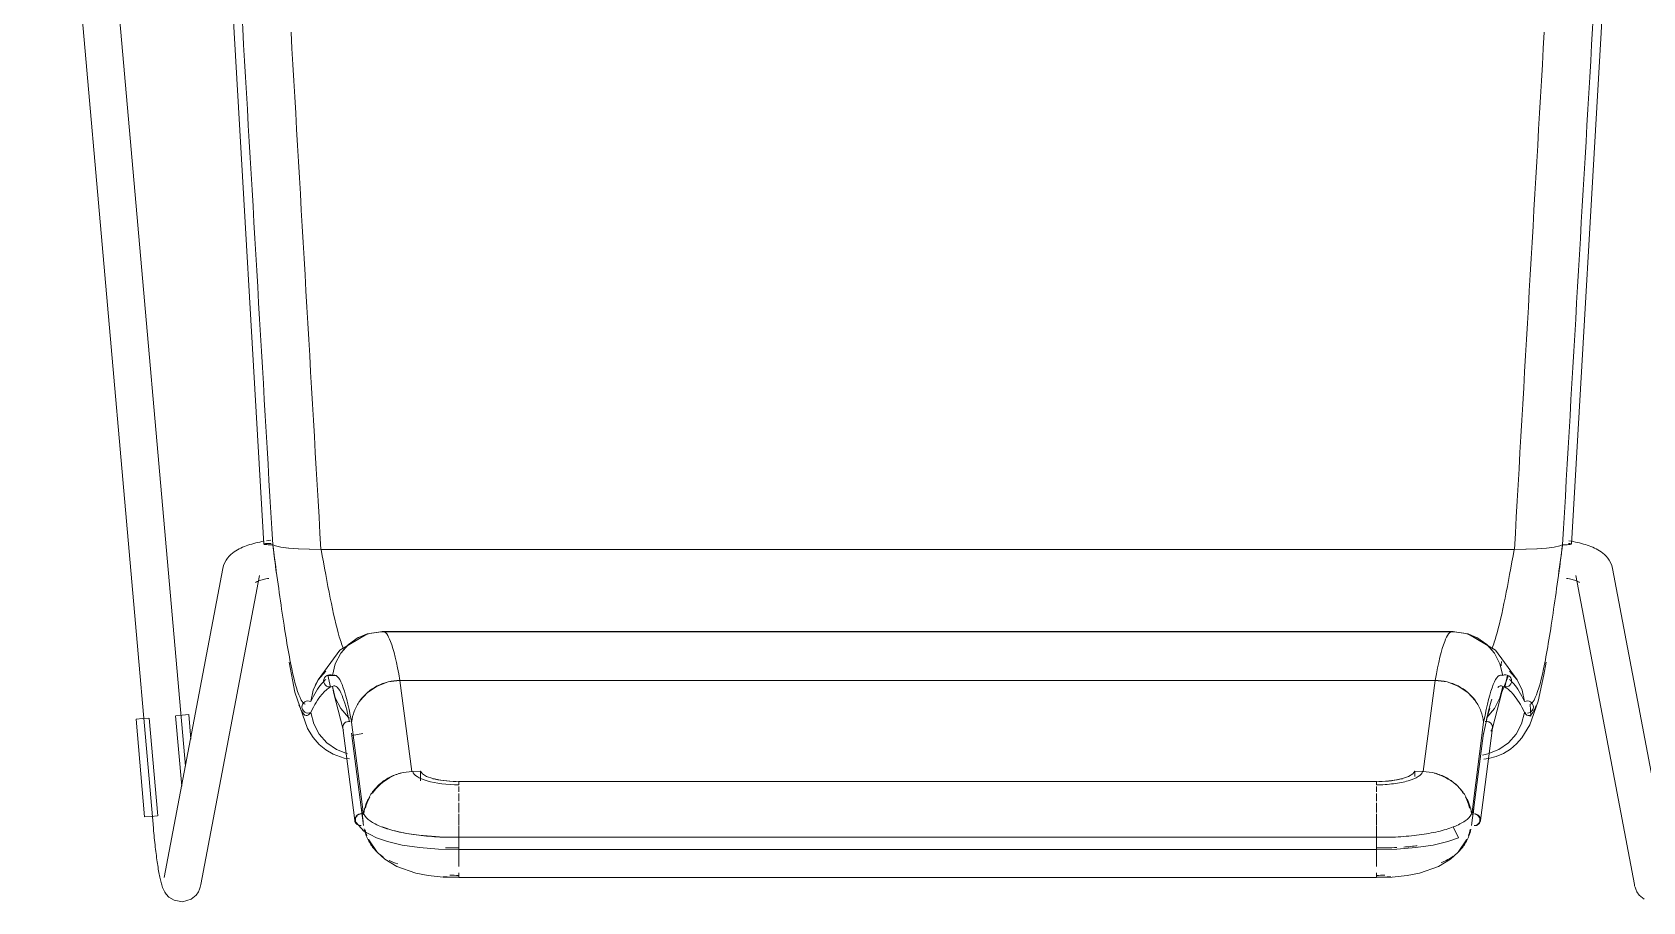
# Model space of a CAD drawing. Header units: millimetres. Extents: x 155927 to 326028, y -36033 to 97293.
# Drawn here: x 227362 to 227880, y 30517 to 30797 of the extents above; entities that cross this region are included whole.
import ezdxf

# ---------------------------------------------------------------- set-up
doc = ezdxf.new("R2010")
doc.units = ezdxf.units.MM
doc.header["$MEASUREMENT"] = 0
doc.layers.add('I-FURN', color=8, linetype='CONTINUOUS', lineweight=9)

msp = doc.modelspace()

# ---------------------------------------------------------------- linework, layer by layer
at = {"layer": 'I-FURN'}
for p, q in [((227362.44, 30984.2), (227401.39, 30540.88)), ((227411.69, 30560.75), (227374.39, 30985.25)), ((227417.58, 30964.08), (227436.87, 30632.17)), ((227876.39, 30964.08), (227857.11, 30632.17)), ((227429.48, 30630.89), (227430.04, 30631.15)), ((227430.04, 30631.15), (227430.61, 30631.38)), ((227430.61, 30631.38), (227431.19, 30631.6)), ((227431.19, 30631.6), (227431.78, 30631.81)), ((227431.78, 30631.81), (227432.39, 30632)), ((227432.39, 30632), (227433.01, 30632.18)), ((227433.01, 30632.18), (227433.64, 30632.36)), ((227433.64, 30632.36), (227434.28, 30632.52)), ((227434.28, 30632.52), (227434.93, 30632.67)), ((227434.93, 30632.67), (227435.6, 30632.81)), ((227435.6, 30632.81), (227436.28, 30632.95)), ((227436.28, 30632.95), (227436.98, 30633.07)), ((227436.94, 30632.22), (227436.87, 30632.17)), ((227436.87, 30632.17), (227436.93, 30632.22)), ((227436.87, 30632.17), (227436.95, 30632.11)), ((227436.94, 30632.11), (227436.87, 30632.17)), ((227436.93, 30632.22), (227437.12, 30632.27)), ((227437.12, 30632.27), (227436.94, 30632.22)), ((227437.14, 30632.06), (227436.94, 30632.11)), ((227436.95, 30632.11), (227437.14, 30632.06)), ((227437.41, 30632.31), (227437.12, 30632.27)), ((227437.12, 30632.27), (227437.41, 30632.31)), ((227437.14, 30632.06), (227437.44, 30632.02)), ((227437.43, 30632.02), (227437.14, 30632.06)), ((227437.79, 30632.35), (227437.41, 30632.31)), ((227437.41, 30632.31), (227437.79, 30632.35)), ((227437.82, 30631.99), (227437.43, 30632.02)), ((227437.44, 30632.02), (227437.82, 30631.99)), ((227437.68, 30633.19), (227438.4, 30633.3)), ((227438.24, 30632.37), (227437.79, 30632.35)), ((227437.79, 30632.35), (227438.24, 30632.37)), ((227437.82, 30631.99), (227438.28, 30631.96)), ((227438.27, 30631.96), (227437.82, 30631.99)), ((227438.73, 30632.38), (227438.24, 30632.37)), ((227438.24, 30632.37), (227438.73, 30632.38)), ((227438.77, 30631.96), (227438.27, 30631.96)), ((227438.28, 30631.96), (227438.77, 30631.96)), ((227438.4, 30633.3), (227439.12, 30633.4)), ((227439.23, 30632.38), (227438.73, 30632.38)), ((227438.73, 30632.38), (227439.23, 30632.38)), ((227438.77, 30631.96), (227439.27, 30631.96)), ((227439.27, 30631.96), (227438.77, 30631.96)), ((227439.27, 30631.96), (227439.74, 30631.98)), ((227439.74, 30631.98), (227439.27, 30631.96)), ((227440.64, 30631.58), (227439.74, 30631.98)), ((227439.74, 30631.98), (227440.64, 30631.58)), ((227442.38, 30631.21), (227440.64, 30631.58)), ((227440.64, 30631.58), (227442.39, 30631.21)), ((227444.85, 30630.9), (227442.39, 30631.21)), ((227442.39, 30631.21), (227444.88, 30630.9)), ((227849.09, 30630.9), (227851.59, 30631.21)), ((227851.59, 30631.21), (227849.13, 30630.9)), ((227851.59, 30631.21), (227853.34, 30631.58)), ((227853.34, 30631.58), (227851.6, 30631.21)), ((227854.24, 30631.98), (227853.34, 30631.58)), ((227853.34, 30631.58), (227854.24, 30631.98)), ((227854.24, 30631.98), (227854.71, 30631.96)), ((227854.71, 30631.96), (227854.24, 30631.98)), ((227854.71, 30631.96), (227855.21, 30631.96)), ((227855.21, 30631.96), (227854.71, 30631.96)), ((227855.21, 30631.96), (227855.7, 30631.96)), ((227855.7, 30631.96), (227855.21, 30631.96)), ((227855.7, 30631.96), (227856.15, 30631.99)), ((227856.16, 30631.99), (227855.7, 30631.96)), ((227856.15, 30631.99), (227856.54, 30632.02)), ((227856.54, 30632.02), (227856.16, 30631.99)), ((227856.57, 30632.31), (227856.19, 30632.35)), ((227856.19, 30632.35), (227856.57, 30632.31)), ((227857, 30633.07), (227856.3, 30633.19)), ((227856.54, 30632.02), (227856.84, 30632.06)), ((227856.84, 30632.06), (227856.54, 30632.02)), ((227856.86, 30632.27), (227856.57, 30632.31)), ((227856.57, 30632.31), (227856.86, 30632.27)), ((227857.69, 30632.95), (227857, 30633.07)), ((227857.1, 30632.17), (227857.04, 30632.22)), ((227857.04, 30632.22), (227857.11, 30632.17)), ((227858.37, 30632.81), (227857.69, 30632.95)), ((227859.04, 30632.67), (227858.37, 30632.81)), ((227859.7, 30632.52), (227859.04, 30632.67)), ((227860.34, 30632.36), (227859.7, 30632.52)), ((227860.97, 30632.18), (227860.34, 30632.36)), ((227861.59, 30632), (227860.97, 30632.18)), ((227862.19, 30631.81), (227861.59, 30632)), ((227862.79, 30631.6), (227862.19, 30631.81)), ((227863.37, 30631.38), (227862.79, 30631.6)), ((227863.94, 30631.15), (227863.37, 30631.38)), ((227864.5, 30630.89), (227863.94, 30631.15)), ((227423.94, 30625.31), (227424.3, 30626.2)), ((227424.3, 30626.2), (227424.74, 30626.99)), ((227424.74, 30626.99), (227425.22, 30627.68)), ((227425.22, 30627.68), (227425.73, 30628.28)), ((227425.73, 30628.28), (227426.25, 30628.8)), ((227426.25, 30628.8), (227426.78, 30629.25)), ((227426.78, 30629.25), (227427.32, 30629.65)), ((227427.32, 30629.65), (227427.85, 30630.01)), ((227427.85, 30630.01), (227428.39, 30630.33)), ((227428.39, 30630.33), (227428.93, 30630.62)), ((227428.93, 30630.62), (227429.48, 30630.89)), ((227447.94, 30630.66), (227444.88, 30630.9)), ((227444.88, 30630.9), (227447.99, 30630.66)), ((227451.46, 30630.51), (227447.98, 30630.66)), ((227447.99, 30630.66), (227451.52, 30630.51)), ((227455.21, 30630.45), (227451.52, 30630.51)), ((227451.52, 30630.51), (227455.29, 30630.45)), ((227838.69, 30630.45), (227455.21, 30630.45)), ((227455.29, 30630.45), (227838.69, 30630.45)), ((227838.69, 30630.45), (227842.46, 30630.51)), ((227842.46, 30630.51), (227838.77, 30630.45)), ((227842.46, 30630.51), (227845.99, 30630.66)), ((227845.99, 30630.66), (227842.52, 30630.51)), ((227845.99, 30630.66), (227849.09, 30630.9)), ((227849.1, 30630.9), (227846.04, 30630.66)), ((227865.05, 30630.62), (227864.5, 30630.89)), ((227865.58, 30630.33), (227865.05, 30630.62)), ((227866.12, 30630.01), (227865.58, 30630.33)), ((227866.66, 30629.65), (227866.12, 30630.01)), ((227867.19, 30629.25), (227866.66, 30629.65)), ((227867.72, 30628.8), (227867.19, 30629.25)), ((227868.24, 30628.28), (227867.72, 30628.8)), ((227868.75, 30627.68), (227868.24, 30628.28)), ((227869.24, 30626.99), (227868.75, 30627.68)), ((227869.67, 30626.2), (227869.24, 30626.99)), ((227870.04, 30625.31), (227869.67, 30626.2)), ((227423.68, 30624.32), (227404.87, 30525.03)), ((227416.66, 30522.79), (227435.47, 30622.09)), ((227423.68, 30624.32), (227423.94, 30625.31)), ((227435.92, 30620.53), (227436.29, 30620.64)), ((227436.29, 30620.64), (227436.68, 30620.75)), ((227436.68, 30620.75), (227437.1, 30620.86)), ((227437.1, 30620.86), (227437.55, 30620.96)), ((227437.55, 30620.96), (227438.02, 30621.06)), ((227438.02, 30621.06), (227438.51, 30621.16)), ((227855.96, 30621.06), (227855.47, 30621.16)), ((227856.43, 30620.96), (227855.96, 30621.06)), ((227856.87, 30620.86), (227856.43, 30620.96)), ((227857.29, 30620.75), (227856.87, 30620.86)), ((227857.69, 30620.64), (227857.29, 30620.75)), ((227858.05, 30620.53), (227857.69, 30620.64)), ((227858.51, 30622.09), (227877.32, 30522.79)), ((227870.3, 30624.32), (227870.04, 30625.31)), ((227889.11, 30525.03), (227870.3, 30624.32)), ((227434.25, 30619.86), (227434.27, 30619.87)), ((227434.27, 30619.87), (227434.35, 30619.91)), ((227434.35, 30619.91), (227434.44, 30619.96)), ((227434.44, 30619.96), (227434.59, 30620.04)), ((227434.59, 30620.04), (227434.78, 30620.12)), ((227434.78, 30620.12), (227435.01, 30620.22)), ((227435.01, 30620.22), (227435.28, 30620.32)), ((227435.28, 30620.32), (227435.59, 30620.43)), ((227435.59, 30620.43), (227435.92, 30620.53)), ((227858.39, 30620.43), (227858.05, 30620.53)), ((227858.69, 30620.32), (227858.39, 30620.43)), ((227858.96, 30620.22), (227858.69, 30620.32)), ((227859.2, 30620.12), (227858.96, 30620.22)), ((227859.39, 30620.04), (227859.2, 30620.12)), ((227859.54, 30619.96), (227859.39, 30620.04)), ((227859.63, 30619.91), (227859.54, 30619.96)), ((227859.7, 30619.87), (227859.63, 30619.91)), ((227859.73, 30619.86), (227859.7, 30619.87)), ((227469.95, 30603.23), (227461.29, 30598.12)), ((227464.1, 30599.94), (227461.59, 30597.07)), ((227461.6, 30597.06), (227464.1, 30599.93)), ((227467.23, 30602.11), (227464.1, 30599.94)), ((227464.1, 30599.93), (227467.24, 30602.1)), ((227470.1, 30603.3), (227466.92, 30601.93)), ((227470.8, 30603.47), (227467.23, 30602.11)), ((227467.24, 30602.1), (227470.81, 30603.47)), ((227475.13, 30604.1), (227470.1, 30603.3)), ((227474.6, 30603.95), (227470.8, 30603.47)), ((227470.81, 30603.47), (227474.6, 30603.94)), ((227474.6, 30603.95), (227819.38, 30603.95)), ((227819.38, 30603.95), (227474.6, 30603.95)), ((227514.04, 30604.1), (227475.13, 30604.1)), ((227818.84, 30604.1), (227514.04, 30604.1)), ((227818.84, 30604.1), (227823.88, 30603.3)), ((227823.17, 30603.47), (227819.38, 30603.95)), ((227819.38, 30603.94), (227823.17, 30603.47)), ((227823.17, 30603.47), (227826.74, 30602.1)), ((227826.74, 30602.11), (227823.17, 30603.47)), ((227823.88, 30603.3), (227827.06, 30601.93)), ((227824.03, 30603.23), (227832.68, 30598.12)), ((227829.88, 30599.94), (227826.74, 30602.11)), ((227826.74, 30602.1), (227829.87, 30599.93)), ((227829.87, 30599.93), (227832.38, 30597.06)), ((227832.39, 30597.07), (227829.88, 30599.94)), ((227461.29, 30598.12), (227454.31, 30588.58)), ((227461.59, 30597.07), (227459.84, 30593.67)), ((227459.84, 30593.67), (227461.6, 30597.06)), ((227832.38, 30597.06), (227834.13, 30593.67)), ((227834.14, 30593.67), (227832.39, 30597.07)), ((227832.68, 30598.12), (227839.67, 30588.58)), ((227444.98, 30594.25), (227446.88, 30584.59)), ((227456.76, 30591.34), (227454.36, 30588.5)), ((227454.37, 30588.5), (227456.76, 30591.34)), ((227456.36, 30589.15), (227456.66, 30589.56)), ((227456.65, 30589.56), (227456.36, 30589.15)), ((227457.03, 30589.87), (227456.65, 30589.56)), ((227456.66, 30589.56), (227457.04, 30589.87)), ((227457.49, 30590.07), (227457.03, 30589.87)), ((227457.04, 30589.87), (227457.49, 30590.07)), ((227460.01, 30589.97), (227457.13, 30589.92)), ((227457.43, 30590.06), (227458.27, 30586.17)), ((227457.98, 30590.16), (227457.49, 30590.07)), ((227457.49, 30590.07), (227457.98, 30590.15)), ((227458.47, 30590.12), (227457.98, 30590.16)), ((227457.98, 30590.15), (227458.48, 30590.12)), ((227458.94, 30589.96), (227458.47, 30590.12)), ((227458.48, 30590.12), (227458.95, 30589.95)), ((227459.84, 30593.67), (227458.94, 30589.96)), ((227835.03, 30589.96), (227834.14, 30593.67)), ((227834.68, 30584.6), (227836.84, 30589.92)), ((227835.03, 30589.95), (227835.5, 30590.12)), ((227835.5, 30590.12), (227835.03, 30589.96)), ((227836, 30590.16), (227835.5, 30590.12)), ((227835.5, 30590.12), (227836, 30590.15)), ((227835.71, 30586.17), (227836.55, 30590.06)), ((227836.49, 30590.07), (227836, 30590.16)), ((227836, 30590.15), (227836.49, 30590.07)), ((227836.49, 30590.07), (227836.94, 30589.87)), ((227836.94, 30589.87), (227836.49, 30590.07)), ((227836.94, 30589.87), (227837.32, 30589.56)), ((227837.33, 30589.56), (227836.94, 30589.87)), ((227837.21, 30591.34), (227839.61, 30588.5)), ((227839.62, 30588.5), (227837.21, 30591.34)), ((227837.32, 30589.56), (227837.61, 30589.15)), ((227837.62, 30589.15), (227837.33, 30589.56)), ((227846.37, 30581.67), (227848.26, 30590.19)), ((227848.26, 30590.19), (227849, 30594.25)), ((227446.88, 30584.59), (227450.87, 30572.87)), ((227451.94, 30581.56), (227452.73, 30585.18)), ((227452.72, 30585.18), (227451.94, 30581.57)), ((227454.36, 30588.5), (227452.72, 30585.18)), ((227452.73, 30585.18), (227454.37, 30588.5)), ((227454.31, 30588.58), (227453.42, 30586.83)), ((227456.17, 30588.69), (227456.1, 30588.2)), ((227456.1, 30588.2), (227456.17, 30587.71)), ((227456.11, 30588.2), (227456.17, 30588.69)), ((227456.17, 30587.71), (227456.11, 30588.2)), ((227456.17, 30588.69), (227456.36, 30589.15)), ((227456.36, 30589.15), (227456.17, 30588.69)), ((227456.36, 30587.25), (227456.17, 30587.71)), ((227456.17, 30587.71), (227456.36, 30587.25)), ((227456.66, 30586.85), (227456.36, 30587.25)), ((227456.36, 30587.25), (227456.65, 30586.85)), ((227456.65, 30586.85), (227457.03, 30586.53)), ((227457.04, 30586.53), (227456.66, 30586.85)), ((227457.03, 30586.53), (227457.49, 30586.33)), ((227457.49, 30586.33), (227457.04, 30586.53)), ((227457.98, 30586.25), (227457.49, 30586.33)), ((227457.49, 30586.33), (227457.98, 30586.25)), ((227458.48, 30586.29), (227457.98, 30586.25)), ((227457.98, 30586.25), (227458.47, 30586.29)), ((227458.47, 30586.29), (227458.94, 30586.45)), ((227458.95, 30586.45), (227458.48, 30586.29)), ((227458.94, 30586.45), (227459.84, 30582.74)), ((227459.3, 30584.6), (227458.98, 30586.47)), ((227462.27, 30572.99), (227459.3, 30584.6)), ((227470.2, 30584.48), (227467.72, 30581.74)), ((227473.32, 30586.55), (227470.2, 30584.48)), ((227476.86, 30587.87), (227473.32, 30586.55)), ((227480.63, 30588.35), (227476.86, 30587.87)), ((227484.49, 30559.07), (227480.63, 30588.35)), ((227480.63, 30588.35), (227813.34, 30588.35)), ((227813.34, 30588.35), (227480.63, 30588.35)), ((227813.34, 30588.35), (227809.48, 30559.07)), ((227817.11, 30587.87), (227813.34, 30588.35)), ((227820.66, 30586.55), (227817.11, 30587.87)), ((227823.77, 30584.48), (227820.66, 30586.55)), ((227826.26, 30581.74), (227823.77, 30584.48)), ((227831.71, 30572.99), (227834.68, 30584.6)), ((227834.14, 30582.74), (227835.03, 30586.45)), ((227835.5, 30586.29), (227835.03, 30586.45)), ((227835.03, 30586.45), (227835.5, 30586.29)), ((227836, 30586.25), (227835.5, 30586.29)), ((227835.5, 30586.29), (227836, 30586.25)), ((227836.49, 30586.33), (227836, 30586.25)), ((227836, 30586.25), (227836.49, 30586.33)), ((227836.94, 30586.53), (227836.49, 30586.33)), ((227836.49, 30586.33), (227836.94, 30586.53)), ((227837.32, 30586.85), (227836.94, 30586.53)), ((227836.94, 30586.53), (227837.33, 30586.85)), ((227837.61, 30587.25), (227837.32, 30586.85)), ((227837.33, 30586.85), (227837.62, 30587.25)), ((227837.61, 30589.15), (227837.8, 30588.69)), ((227837.8, 30587.71), (227837.61, 30587.25)), ((227837.81, 30588.69), (227837.62, 30589.15)), ((227837.62, 30587.25), (227837.81, 30587.71)), ((227837.8, 30588.69), (227837.87, 30588.2)), ((227837.87, 30588.2), (227837.8, 30587.71)), ((227837.87, 30588.2), (227837.81, 30588.69)), ((227837.81, 30587.71), (227837.87, 30588.2)), ((227839.61, 30588.5), (227841.25, 30585.18)), ((227841.26, 30585.18), (227839.62, 30588.5)), ((227839.67, 30588.58), (227840.56, 30586.83)), ((227841.25, 30585.18), (227842.04, 30581.56)), ((227842.04, 30581.57), (227841.26, 30585.18)), ((227449.11, 30579.78), (227449.17, 30580.27)), ((227449.17, 30580.27), (227449.11, 30579.78)), ((227449.19, 30579.3), (227449.11, 30579.78)), ((227449.11, 30579.78), (227449.18, 30579.3)), ((227449.17, 30580.27), (227449.35, 30580.73)), ((227449.35, 30580.73), (227449.17, 30580.27)), ((227449.18, 30579.3), (227449.38, 30578.84)), ((227449.38, 30578.85), (227449.19, 30579.3)), ((227449.35, 30580.73), (227449.64, 30581.13)), ((227449.64, 30581.13), (227449.35, 30580.73)), ((227449.64, 30581.13), (227450.02, 30581.45)), ((227450.02, 30581.45), (227449.64, 30581.13)), ((227450.47, 30581.66), (227450.02, 30581.45)), ((227450.02, 30581.45), (227450.47, 30581.65)), ((227450.47, 30581.65), (227450.96, 30581.75)), ((227450.96, 30581.75), (227450.47, 30581.66)), ((227450.96, 30581.75), (227451.46, 30581.72)), ((227451.46, 30581.72), (227450.96, 30581.75)), ((227451.46, 30581.72), (227451.94, 30581.56)), ((227451.94, 30581.57), (227451.46, 30581.72)), ((227459.84, 30582.74), (227461.59, 30579.34)), ((227461.59, 30579.34), (227464.1, 30576.47)), ((227829.88, 30576.47), (227832.39, 30579.34)), ((227830.88, 30579.37), (227830.12, 30576.93)), ((227832.39, 30579.34), (227834.14, 30582.74)), ((227842.04, 30581.56), (227842.52, 30581.72)), ((227842.52, 30581.72), (227842.04, 30581.57)), ((227842.52, 30581.72), (227843.01, 30581.75)), ((227843.02, 30581.75), (227842.52, 30581.72)), ((227843.01, 30581.75), (227843.51, 30581.65)), ((227843.51, 30581.66), (227843.02, 30581.75)), ((227843.96, 30581.45), (227843.51, 30581.66)), ((227843.51, 30581.65), (227843.95, 30581.45)), ((227843.7, 30574.04), (227846.37, 30581.67)), ((227844.06, 30576.84), (227843.87, 30580.68)), ((227843.95, 30581.45), (227844.33, 30581.13)), ((227844.34, 30581.13), (227843.96, 30581.45)), ((227844.33, 30581.13), (227844.62, 30580.73)), ((227844.63, 30580.73), (227844.34, 30581.13)), ((227844.79, 30579.3), (227844.59, 30578.85)), ((227844.6, 30578.84), (227844.79, 30579.3)), ((227844.62, 30580.73), (227844.8, 30580.27)), ((227844.81, 30580.27), (227844.63, 30580.73)), ((227844.86, 30579.78), (227844.79, 30579.3)), ((227844.79, 30579.3), (227844.87, 30579.78)), ((227844.8, 30580.27), (227844.86, 30579.78)), ((227844.87, 30579.78), (227844.81, 30580.27)), ((227395.81, 30575.9), (227397.86, 30576.08)), ((227398.57, 30544.49), (227395.81, 30575.9)), ((227397.86, 30576.08), (227399.92, 30576.26)), ((227402.8, 30544.86), (227400.04, 30576.27)), ((227408.49, 30577.01), (227410.48, 30554.41)), ((227408.62, 30577.02), (227410.68, 30577.2)), ((227410.68, 30577.2), (227412.72, 30577.38)), ((227413.42, 30569.49), (227412.72, 30577.38)), ((227449.68, 30578.45), (227449.38, 30578.85)), ((227449.38, 30578.84), (227449.68, 30578.45)), ((227450.07, 30578.14), (227449.68, 30578.45)), ((227449.68, 30578.45), (227450.07, 30578.14)), ((227450.52, 30577.95), (227450.07, 30578.14)), ((227450.07, 30578.14), (227450.52, 30577.95)), ((227451.02, 30577.87), (227450.52, 30577.95)), ((227450.52, 30577.95), (227451.02, 30577.87)), ((227451.52, 30577.92), (227451.02, 30577.87)), ((227451.02, 30577.87), (227451.52, 30577.91)), ((227451.99, 30578.08), (227451.52, 30577.92)), ((227451.52, 30577.91), (227451.99, 30578.08)), ((227451.99, 30578.08), (227452.89, 30574.45)), ((227452.89, 30574.45), (227454.63, 30571.13)), ((227462.5, 30574.21), (227462.31, 30573.77)), ((227462.79, 30574.59), (227462.5, 30574.21)), ((227463.17, 30574.89), (227462.79, 30574.59)), ((227463.63, 30575.09), (227463.17, 30574.89)), ((227464.12, 30575.16), (227463.63, 30575.09)), ((227464.1, 30576.47), (227464.38, 30576.22)), ((227464.61, 30575.13), (227464.12, 30575.16)), ((227465.12, 30575.21), (227465.09, 30574.97)), ((227468.93, 30545.27), (227465.09, 30574.97)), ((227825.05, 30545.27), (227828.89, 30574.97)), ((227830.12, 30576.93), (227828.75, 30570.64)), ((227828.89, 30574.97), (227828.86, 30575.21)), ((227829.86, 30575.16), (227829.36, 30575.13)), ((227830.35, 30575.09), (227829.86, 30575.16)), ((227830.8, 30574.89), (227830.35, 30575.09)), ((227831.19, 30574.59), (227830.8, 30574.89)), ((227831.48, 30574.21), (227831.19, 30574.59)), ((227831.67, 30573.77), (227831.48, 30574.21)), ((227839.35, 30571.13), (227841.09, 30574.45)), ((227841.99, 30578.08), (227841.08, 30574.45)), ((227841.09, 30574.45), (227841.99, 30578.08)), ((227841.19, 30569.92), (227843.7, 30574.04)), ((227842.46, 30577.92), (227841.99, 30578.08)), ((227841.99, 30578.08), (227842.46, 30577.91)), ((227842.9, 30577.16), (227844.06, 30576.84)), ((227843.45, 30577.95), (227842.96, 30577.87)), ((227842.96, 30577.87), (227843.45, 30577.95)), ((227843.91, 30578.14), (227843.45, 30577.95)), ((227843.45, 30577.95), (227843.91, 30578.14)), ((227844.29, 30578.45), (227843.91, 30578.14)), ((227843.91, 30578.14), (227844.3, 30578.45)), ((227844.59, 30578.85), (227844.29, 30578.45)), ((227844.3, 30578.45), (227844.6, 30578.84)), ((227450.87, 30572.87), (227452.69, 30570.05)), ((227452.69, 30570.05), (227454.68, 30567.81)), ((227454.63, 30571.13), (227457.11, 30568.3)), ((227462.31, 30573.77), (227462.24, 30573.3)), ((227462.24, 30573.3), (227462.31, 30572.83)), ((227462.26, 30573.07), (227466.11, 30543.29)), ((227462.31, 30572.83), (227462.49, 30572.39)), ((227465.1, 30571.42), (227468.95, 30541.73)), ((227465.23, 30570.64), (227468.72, 30571.33)), ((227825.03, 30541.73), (227828.87, 30571.42)), ((227827.87, 30543.29), (227831.72, 30573.07)), ((227831.19, 30572), (227831.48, 30572.39)), ((227831.48, 30572.39), (227831.67, 30572.83)), ((227831.74, 30573.3), (227831.67, 30573.77)), ((227831.67, 30572.83), (227831.74, 30573.3)), ((227836.87, 30568.3), (227839.35, 30571.13)), ((227839.46, 30567.96), (227841.19, 30569.92)), ((227454.68, 30567.81), (227456.85, 30566.03)), ((227456.85, 30566.03), (227459.12, 30564.69)), ((227457.11, 30568.3), (227460.19, 30566.13)), ((227459.12, 30564.69), (227462.72, 30563.39)), ((227460.19, 30566.13), (227463.71, 30564.73)), ((227830.26, 30564.74), (227828.52, 30564.36)), ((227828.53, 30564.36), (227830.27, 30564.73)), ((227830.27, 30564.73), (227833.78, 30566.13)), ((227830.41, 30563.22), (227832.91, 30563.87)), ((227832.91, 30563.87), (227835.28, 30564.9)), ((227833.78, 30566.13), (227836.87, 30568.3)), ((227835.28, 30564.9), (227837.48, 30566.28)), ((227837.48, 30566.28), (227839.46, 30567.96)), ((227462.72, 30563.39), (227464.4, 30563.17)), ((227487.21, 30559.14), (227484.49, 30559.07)), ((227487.21, 30559.14), (227487.21, 30556.13)), ((227487.85, 30558.28), (227487.21, 30559.14)), ((227806.77, 30559.14), (227806.13, 30558.28)), ((227806.77, 30557.47), (227806.77, 30559.14)), ((227809.48, 30559.07), (227806.77, 30559.14)), ((227828.99, 30563.07), (227830.41, 30563.22)), ((227489.2, 30557.49), (227487.85, 30558.28)), ((227491.18, 30556.82), (227489.2, 30557.49)), ((227493.67, 30556.31), (227491.18, 30556.82)), ((227496.53, 30555.99), (227493.67, 30556.31)), ((227499.56, 30555.88), (227496.53, 30555.99)), ((227794.41, 30555.88), (227499.56, 30555.88)), ((227499.56, 30555.82), (227794.41, 30555.82)), ((227499.56, 30552.56), (227499.56, 30554.29)), ((227797.45, 30555.99), (227794.41, 30555.88)), ((227794.41, 30554.29), (227794.41, 30552.56)), ((227800.3, 30556.31), (227797.45, 30555.99)), ((227802.79, 30556.82), (227800.3, 30556.31)), ((227804.78, 30557.49), (227802.79, 30556.82)), ((227806.13, 30558.28), (227804.78, 30557.49)), ((227499.56, 30549.51), (227499.56, 30551.97)), ((227499.56, 30547.36), (227499.56, 30548.98)), ((227794.41, 30551.97), (227794.41, 30549.51)), ((227794.41, 30548.98), (227794.41, 30547.36)), ((227400.62, 30544.66), (227398.57, 30544.49)), ((227402.68, 30544.85), (227400.62, 30544.66)), ((227468.8, 30542.92), (227468.23, 30547.31)), ((227499.56, 30547.37), (227499.56, 30545.88)), ((227499.56, 30541.96), (227499.56, 30545.51)), ((227794.41, 30545.88), (227794.41, 30547.37)), ((227794.41, 30545.51), (227794.41, 30541.96)), ((227825.48, 30545.26), (227825.75, 30547.31)), ((227401.4, 30540.72), (227401.39, 30540.88)), ((227401.47, 30539.97), (227401.4, 30540.72)), ((227401.54, 30539.22), (227401.47, 30539.97)), ((227401.61, 30538.47), (227401.54, 30539.22)), ((227401.68, 30537.73), (227401.61, 30538.47)), ((227469.02, 30539.89), (227466.47, 30542.79)), ((227473.13, 30537.71), (227469.02, 30539.89)), ((227474.89, 30541.25), (227478.33, 30540.15)), ((227478.33, 30540.15), (227482.76, 30539.18)), ((227482.76, 30539.18), (227486.77, 30538.59)), ((227486.77, 30538.59), (227493.34, 30538.06)), ((227493.34, 30538.06), (227499.56, 30537.98)), ((227499.56, 30541.76), (227499.56, 30537.95)), ((227499.56, 30537.95), (227499.56, 30541.76)), ((227794.41, 30537.98), (227499.56, 30537.98)), ((227499.56, 30534.02), (227499.56, 30537.97)), ((227499.56, 30537.97), (227499.56, 30537.87)), ((227499.56, 30537.87), (227499.56, 30537.65)), ((227794.41, 30537.95), (227794.41, 30541.76)), ((227794.41, 30541.76), (227794.41, 30537.95)), ((227794.41, 30537.87), (227794.41, 30534.02)), ((227794.41, 30537.65), (227794.41, 30537.87)), ((227820.84, 30537.71), (227819.08, 30541.25)), ((227401.76, 30536.99), (227401.68, 30537.73)), ((227401.84, 30536.25), (227401.76, 30536.99)), ((227401.92, 30535.53), (227401.84, 30536.25)), ((227402, 30534.81), (227401.92, 30535.53)), ((227402.08, 30534.1), (227402, 30534.81)), ((227402.17, 30533.4), (227402.08, 30534.1)), ((227402.25, 30532.71), (227402.17, 30533.4)), ((227402.34, 30532.04), (227402.25, 30532.71)), ((227470.59, 30537.1), (227470.49, 30537.3)), ((227473.27, 30533.2), (227470.59, 30537.1)), ((227476.59, 30536.54), (227473.13, 30537.71)), ((227475.74, 30530.91), (227473.27, 30533.2)), ((227481.28, 30535.44), (227476.59, 30536.54)), ((227486.9, 30534.6), (227481.28, 30535.44)), ((227493.02, 30534.11), (227486.9, 30534.6)), ((227499.56, 30534.02), (227493.02, 30534.11)), ((227499.56, 30537.65), (227499.56, 30537.31)), ((227499.56, 30537.31), (227499.56, 30536.9)), ((227499.56, 30536.9), (227499.56, 30536.42)), ((227499.56, 30536.42), (227499.56, 30535.92)), ((227499.56, 30535.92), (227499.56, 30535.43)), ((227499.56, 30535.43), (227499.56, 30534.98)), ((227499.56, 30534.98), (227499.56, 30534.59)), ((227499.56, 30534.59), (227499.56, 30534.28)), ((227499.56, 30534.28), (227499.56, 30534.09)), ((227499.56, 30534.26), (227499.56, 30531.24)), ((227499.56, 30531.25), (227499.56, 30534.26)), ((227499.56, 30534.09), (227499.56, 30534.02)), ((227499.56, 30534.02), (227794.41, 30534.02)), ((227794.41, 30537.31), (227794.41, 30537.65)), ((227794.41, 30536.9), (227794.41, 30537.31)), ((227794.41, 30536.42), (227794.41, 30536.9)), ((227794.41, 30535.92), (227794.41, 30536.42)), ((227794.41, 30535.43), (227794.41, 30535.92)), ((227794.41, 30534.98), (227794.41, 30535.43)), ((227794.41, 30534.59), (227794.41, 30534.98)), ((227794.41, 30534.28), (227794.41, 30534.59)), ((227794.41, 30534.09), (227794.41, 30534.28)), ((227794.41, 30531.24), (227794.41, 30534.26)), ((227794.41, 30534.26), (227794.41, 30531.25)), ((227794.41, 30534.02), (227800.96, 30534.11)), ((227794.41, 30534.02), (227794.41, 30534.09)), ((227800.96, 30534.11), (227807.08, 30534.6)), ((227807.08, 30534.6), (227812.7, 30535.44)), ((227812.7, 30535.44), (227817.39, 30536.54)), ((227817.39, 30536.54), (227820.84, 30537.71)), ((227818.23, 30530.91), (227820.71, 30533.2)), ((227820.71, 30533.2), (227823.38, 30537.1)), ((227823.38, 30537.1), (227823.48, 30537.3)), ((227402.43, 30531.37), (227402.34, 30532.04)), ((227402.52, 30530.73), (227402.43, 30531.37)), ((227402.61, 30530.09), (227402.52, 30530.73)), ((227402.7, 30529.47), (227402.61, 30530.09)), ((227402.79, 30528.87), (227402.7, 30529.47)), ((227402.88, 30528.28), (227402.79, 30528.87)), ((227402.97, 30527.71), (227402.88, 30528.28)), ((227403.06, 30527.16), (227402.97, 30527.71)), ((227479.63, 30528.52), (227475.74, 30530.91)), ((227485.67, 30526.39), (227479.63, 30528.52)), ((227499.56, 30528.5), (227499.56, 30531.08)), ((227794.41, 30531.08), (227794.41, 30528.5)), ((227808.3, 30526.39), (227814.35, 30528.52)), ((227814.35, 30528.52), (227818.23, 30530.91)), ((227403.16, 30526.63), (227403.06, 30527.16)), ((227403.25, 30526.12), (227403.16, 30526.63)), ((227403.35, 30525.62), (227403.25, 30526.12)), ((227403.44, 30525.14), (227403.35, 30525.62)), ((227403.54, 30524.68), (227403.44, 30525.14)), ((227403.64, 30524.24), (227403.54, 30524.68)), ((227403.74, 30523.81), (227403.64, 30524.24)), ((227403.84, 30523.4), (227403.74, 30523.81)), ((227403.95, 30523), (227403.84, 30523.4)), ((227404.06, 30522.6), (227403.95, 30523)), ((227404.19, 30522.21), (227404.06, 30522.6)), ((227416.43, 30521.86), (227416.57, 30522.38)), ((227416.57, 30522.38), (227416.66, 30522.79)), ((227489.71, 30525.6), (227485.67, 30526.39)), ((227494.53, 30525.09), (227489.71, 30525.6)), ((227499.56, 30524.98), (227494.53, 30525.09)), ((227499.56, 30525), (227499.56, 30526.47)), ((227499.56, 30525.15), (227499.56, 30524.98)), ((227499.56, 30524.98), (227794.41, 30524.98)), ((227794.41, 30526.47), (227794.41, 30525)), ((227794.41, 30524.98), (227794.41, 30525.15)), ((227794.41, 30524.98), (227799.44, 30525.09)), ((227799.44, 30525.09), (227804.27, 30525.6)), ((227804.27, 30525.6), (227808.3, 30526.39)), ((227877.41, 30522.38), (227877.32, 30522.79)), ((227877.54, 30521.86), (227877.41, 30522.38)), ((227404.33, 30521.8), (227404.19, 30522.21)), ((227404.5, 30521.37), (227404.33, 30521.8)), ((227404.72, 30520.9), (227404.5, 30521.37)), ((227405.02, 30520.34), (227404.72, 30520.9)), ((227405.5, 30519.64), (227405.02, 30520.34)), ((227406.35, 30518.73), (227405.5, 30519.64)), ((227408.01, 30517.69), (227406.35, 30518.73)), ((227410.77, 30517.2), (227408.01, 30517.69)), ((227413.52, 30518.04), (227410.77, 30517.2)), ((227413.52, 30518.04), (227415.1, 30519.36)), ((227415.1, 30519.36), (227415.84, 30520.44)), ((227415.84, 30520.44), (227416.22, 30521.24)), ((227416.22, 30521.24), (227416.43, 30521.86)), ((227877.76, 30521.24), (227877.54, 30521.86)), ((227878.13, 30520.44), (227877.76, 30521.24)), ((227878.88, 30519.36), (227878.13, 30520.44)), ((227880.46, 30518.04), (227878.88, 30519.36))]:
    msp.add_line(p, q, dxfattribs=at)
for centre, major_axis, ratio, start_param, end_param in [((227480.76, 30573.28), (-15.78, 0), 0.955139, 4.720632, 5.68731), ((227813.21, 30573.28), (-15.78, 0), 0.955139, 3.737469, 4.704147), ((227480.76, 30573.28), (-15.78, 0), 0.955139, 5.687432, 5.928979), ((227813.21, 30573.28), (-15.78, 0), 0.955139, 3.495799, 3.737346), ((227464.2, 30573.3), (-1.96, 0), 0.955139, 4.501447, 6.790779), ((227480.76, 30573.28), (-15.78, 0), 0.955139, 5.929149, 6.170649), ((227813.21, 30573.28), (-15.78, 0), 0.955139, 3.254129, 3.495629), ((227829.77, 30573.3), (-1.96, 0), 0.955139, 2.379629, 4.923331), ((227499.56, 30540.73), (0, -15.75), 0.000004, 3.431839, 3.614078), ((227794.41, 30540.73), (0, -15.75), 0.000004, 2.669107, 2.851347), ((227499.56, 30529.26), (-12.4, 0), 0.287441, 1.332781, 1.570796), ((227794.41, 30529.26), (12.4, 0), 0.287441, 4.712389, 4.932602)]:
    msp.add_ellipse(centre, major_axis=major_axis, ratio=ratio, start_param=start_param, end_param=end_param, dxfattribs=at)
for points in [[(227439.74, 30631.98), (227436.52, 30687.21), (227430.08, 30797.81), (227423.64, 30908.57), (227420.42, 30963.98)], [(227854.24, 30631.98), (227857.46, 30687.21), (227863.9, 30797.81), (227870.34, 30908.57), (227873.56, 30963.98)], [(227455.21, 30630.45), (227452.01, 30685.81), (227448.82, 30741.23), (227445.62, 30796.69)], [(227848.35, 30796.69), (227845.16, 30741.23), (227841.96, 30685.81), (227838.77, 30630.45)], [(227439.75, 30631.97), (227440.14, 30628.91), (227440.53, 30625.81), (227440.91, 30622.76)], [(227854.22, 30631.97), (227853.83, 30628.84), (227853.43, 30625.68), (227853.04, 30622.57)], [(227475.13, 30604.1), (227474.95, 30604.1), (227474.78, 30604.05), (227474.6, 30603.94)], [(227819.38, 30603.94), (227819.2, 30604.05), (227819.02, 30604.1), (227818.84, 30604.1)], [(227834.64, 30594.42), (227834.58, 30593.95), (227834.53, 30593.48), (227834.47, 30593.02)], [(227835.03, 30586.45), (227834.49, 30586.74), (227833.94, 30586.6), (227833.4, 30586.03)], [(227831.49, 30582.3), (227830.94, 30580.69), (227830.38, 30578.32), (227829.82, 30575.81)], [(227484.49, 30559.07), (227483.2, 30559.03), (227480.7, 30558.67), (227477.1, 30557.26), (227473.95, 30555.07), (227471.42, 30552.23), (227469.66, 30548.89), (227469.08, 30546.51), (227468.93, 30545.27)], [(227499.56, 30554.76), (227495.77, 30554.81), (227488.38, 30555.78), (227485, 30557.95), (227484.74, 30559.06)], [(227809.24, 30559.06), (227809.11, 30558.5), (227808.16, 30557.4), (227804.84, 30556.01), (227800.04, 30555.05), (227796.31, 30554.78), (227794.41, 30554.76)], [(227825.05, 30545.27), (227824.9, 30546.51), (227824.32, 30548.89), (227822.55, 30552.23), (227820.03, 30555.07), (227816.88, 30557.26), (227813.28, 30558.67), (227810.78, 30559.03), (227809.48, 30559.07)], [(227491.18, 30556.77), (227493.23, 30556.22), (227495.95, 30555.94), (227498.73, 30555.85)], [(227795.25, 30555.83), (227798.03, 30555.89), (227800.58, 30556.25), (227802.79, 30556.77)], [(227469.52, 30547.34), (227469.84, 30548.53), (227470.3, 30549.7), (227470.9, 30550.8)], [(227823.06, 30550.78), (227823.67, 30549.69), (227824.02, 30548.51), (227824.33, 30547.32)], [(227468.17, 30545.45), (227468.33, 30545.46), (227468.5, 30545.46), (227468.66, 30545.43)], [(227499.56, 30537.95), (227497.22, 30537.91), (227492.56, 30537.98), (227485.71, 30538.61), (227479.56, 30539.72), (227474.49, 30541.25), (227470.79, 30543.15), (227469.48, 30544.55), (227469.13, 30545.28)], [(227824.84, 30545.28), (227824.49, 30544.55), (227823.18, 30543.15), (227820.72, 30541.88), (227819.25, 30541.31)], [(227470.02, 30538.39), (227469.77, 30539.02), (227469.61, 30539.67), (227469.47, 30540.33)], [(227824.58, 30540.4), (227824.42, 30539.71), (227824.22, 30539.04), (227823.97, 30538.38)], [(227499.56, 30534.55), (227498.13, 30534.53), (227496.71, 30534.53), (227495.3, 30534.57)], [(227801.01, 30534.66), (227798.83, 30534.55), (227796.63, 30534.51), (227794.41, 30534.55)], [(227807.57, 30535.23), (227806.16, 30535.05), (227804.71, 30534.88), (227803.23, 30534.77)], [(227477.18, 30530.46), (227478.07, 30530.03), (227478.99, 30529.63), (227479.95, 30529.39)], [(227499.56, 30525.07), (227497.85, 30525.06), (227496.17, 30525.14), (227494.59, 30525.29)], [(227799.02, 30525.26), (227797.55, 30525.13), (227795.99, 30525.07), (227794.41, 30525.07)]]:
    msp.add_open_spline(points, degree=3, dxfattribs=at)
for points, knots in [([(227439.74, 30631.98), (227440.76, 30624.43), (227442.79, 30609.21), (227445.84, 30590.78), (227448.28, 30582.48), (227449.7, 30580.88), (227450.11, 30580.68)], [0, 0, 0, 0, 0.25, 0.5, 0.75, 0.8499412, 0.8499412, 0.8499412, 0.8499412]), ([(227854.24, 30631.98), (227853.22, 30624.43), (227851.19, 30609.21), (227848.14, 30590.78), (227845.7, 30582.48), (227844.28, 30580.88), (227843.87, 30580.68)], [0, 0, 0, 0, 0.25, 0.5, 0.75, 0.8499411, 0.8499411, 0.8499411, 0.8499411]), ([(227462.59, 30598.18), (227462.1, 30599.32), (227460.64, 30603.57), (227458.21, 30614.28), (227456.26, 30625.06), (227455.29, 30630.45)], [0.375, 0.375, 0.375, 0.375, 0.5, 0.75, 1, 1, 1, 1]), ([(227838.69, 30630.45), (227837.71, 30625.06), (227835.77, 30614.28), (227833.34, 30603.57), (227831.88, 30599.32), (227831.39, 30598.18)], [0, 0, 0, 0, 0.25, 0.5, 0.625, 0.625, 0.625, 0.625]), ([(227480.63, 30588.35), (227479.63, 30594.08), (227477.79, 30601.72), (227475.96, 30604.1), (227475.13, 30604.1)], [0, 0, 0, 0, 0.5, 0.9107154, 0.9107154, 0.9107154, 0.9107154]), ([(227818.84, 30604.1), (227818.01, 30604.1), (227816.18, 30601.72), (227814.35, 30594.08), (227813.34, 30588.35)], [0.0892847, 0.0892847, 0.0892847, 0.0892847, 0.5, 1, 1, 1, 1]), ([(227458.95, 30589.95), (227459.97, 30590.5), (227462, 30588.55), (227464.02, 30580.63), (227465.03, 30575.29)], [0, 0, 0, 0, 0.5, 0.9902448, 0.9902448, 0.9902448, 0.9902448]), ([(227835.03, 30589.95), (227834.01, 30590.5), (227831.98, 30588.55), (227829.95, 30580.63), (227828.95, 30575.29)], [0, 0, 0, 0, 0.5, 0.9902447, 0.9902447, 0.9902447, 0.9902447]), ([(227451.94, 30581.56), (227453.1, 30583.97), (227454.73, 30586.63), (227456.36, 30588.3), (227456.82, 30588.7)], [0, 0, 0, 0, 0.5, 0.696307, 0.696307, 0.696307, 0.696307]), ([(227451.99, 30578.08), (227453.15, 30580.48), (227455.24, 30583.91), (227457.33, 30585.7), (227458.27, 30586.17)], [0, 0, 0, 0, 0.5, 0.9025379, 0.9025379, 0.9025379, 0.9025379]), ([(227458.95, 30586.45), (227459.97, 30587), (227461.78, 30585.26), (227463.6, 30578.78), (227464.39, 30575.06)], [0, 0, 0, 0, 0.5, 0.8877852, 0.8877852, 0.8877852, 0.8877852]), ([(227841.99, 30578.08), (227840.83, 30580.48), (227838.74, 30583.91), (227836.64, 30585.7), (227835.71, 30586.17)], [0, 0, 0, 0, 0.5, 0.9025383, 0.9025383, 0.9025383, 0.9025383]), ([(227842.04, 30581.56), (227840.87, 30583.97), (227839.25, 30586.63), (227837.62, 30588.3), (227837.16, 30588.7)], [0, 0, 0, 0, 0.5, 0.6963068, 0.6963068, 0.6963068, 0.6963068]), ([(227448.14, 30580.5), (227448.4, 30579.78), (227449.68, 30576.76), (227450.96, 30576.52), (227451.99, 30578.08)], [0.6866019, 0.6866019, 0.6866019, 0.6866019, 0.75, 1, 1, 1, 1]), ([(227845.76, 30580.29), (227845.53, 30579.66), (227844.27, 30576.75), (227843.01, 30576.52), (227841.99, 30578.08)], [0.6929173, 0.6929173, 0.6929173, 0.6929173, 0.75, 1, 1, 1, 1]), ([(227471.76, 30552.15), (227473.2, 30554.2), (227476.14, 30556.71), (227479.71, 30558.28), (227480.96, 30558.52)], [-0.6666667, -0.6666667, -0.6666667, -0.6666667, -0.3333333, -0.1666667, -0.1666667, -0.1666667, -0.1666667]), ([(227813.02, 30558.52), (227814.25, 30558.19), (227817.77, 30556.77), (227821.08, 30554.3), (227822.21, 30552.15)], [-0.8333333, -0.8333333, -0.8333333, -0.8333333, -0.6666667, -0.3333333, -0.3333333, -0.3333333, -0.3333333]), ([(227468.93, 30545.27), (227468.79, 30545.33), (227468.57, 30545.4), (227468.29, 30545.44), (227468.01, 30545.46), (227467.71, 30545.42), (227467.42, 30545.34), (227467.15, 30545.23), (227466.83, 30545.03), (227466.51, 30544.72), (227466.28, 30544.35), (227466.15, 30544), (227466.1, 30543.68), (227466.09, 30543.41), (227466.13, 30543.15), (227466.2, 30542.9), (227466.31, 30542.65), (227466.51, 30542.35), (227466.83, 30542.04), (227467.23, 30541.83), (227467.58, 30541.73), (227467.84, 30541.69), (227468, 30541.69), (227468.07, 30541.69)], [0, 0, 0, 0, 0.0555556, 0.0833333, 0.1111111, 0.1666667, 0.1944444, 0.2222222, 0.2777778, 0.3333333, 0.3888889, 0.4444444, 0.4791667, 0.5138889, 0.5486111, 0.5833333, 0.6180556, 0.6527778, 0.7222222, 0.7916667, 0.8263889, 0.8611111, 0.8888889, 0.8888889, 0.8888889, 0.8888889]), ([(227468.17, 30541.7), (227468, 30541.71), (227467.71, 30541.75), (227467.33, 30541.89), (227466.92, 30542.15), (227466.46, 30542.67), (227466.21, 30543.53), (227466.44, 30544.32), (227466.83, 30544.85), (227467.22, 30545.17), (227467.52, 30545.31), (227467.68, 30545.36)], [-0.875, -0.875, -0.875, -0.875, -0.8125, -0.765625, -0.71875, -0.625, -0.5, -0.375, -0.3125, -0.25, -0.1875, -0.1875, -0.1875, -0.1875]), ([(227826.3, 30545.36), (227826.42, 30545.32), (227826.65, 30545.22), (227827.06, 30544.95), (227827.52, 30544.4), (227827.77, 30543.53), (227827.54, 30542.75), (227827.15, 30542.24), (227826.76, 30541.94), (227826.3, 30541.75), (227825.98, 30541.71), (227825.81, 30541.7)], [-0.8125, -0.8125, -0.8125, -0.8125, -0.765625, -0.71875, -0.625, -0.5, -0.375, -0.3125, -0.25, -0.1875, -0.125, -0.125, -0.125, -0.125]), ([(227825.9, 30541.69), (227826.04, 30541.68), (227826.27, 30541.7), (227826.56, 30541.77), (227826.83, 30541.87), (227827.14, 30542.05), (227827.46, 30542.34), (227827.7, 30542.7), (227827.83, 30543.05), (227827.88, 30543.36), (227827.88, 30543.63), (227827.85, 30543.89), (227827.78, 30544.15), (227827.66, 30544.4), (227827.47, 30544.71), (227827.15, 30545.03), (227826.75, 30545.27), (227826.4, 30545.39), (227826.14, 30545.43), (227825.97, 30545.45), (227825.9, 30545.46)], [0.1111111, 0.1111111, 0.1111111, 0.1111111, 0.1666667, 0.1944444, 0.2222222, 0.2777778, 0.3333333, 0.3888889, 0.4444444, 0.4791667, 0.5138889, 0.5486111, 0.5833333, 0.6180556, 0.6527778, 0.7222222, 0.7916667, 0.8263889, 0.8611111, 0.8888889, 0.8888889, 0.8888889, 0.8888889]), ([(227469.14, 30540.61), (227469.3, 30539.85), (227469.87, 30537.94), (227471.42, 30535.08), (227473.43, 30532.9), (227474.82, 30531.89), (227475.22, 30531.62)], [0.0592823, 0.0592823, 0.0592823, 0.0592823, 0.1666667, 0.3333333, 0.5, 0.565028, 0.565028, 0.565028, 0.565028]), ([(227819.08, 30541.25), (227817.66, 30540.7), (227814.33, 30539.71), (227808.27, 30538.61), (227801.41, 30537.98), (227796.76, 30537.91), (227794.41, 30537.95)], [0.3397465, 0.3397465, 0.3397465, 0.3397465, 0.5, 0.6666667, 0.8333333, 0.9999948, 0.9999948, 0.9999948, 0.9999948]), ([(227819.92, 30532.47), (227820.86, 30533.26), (227822.54, 30535.08), (227824.14, 30537.9), (227824.6, 30539.81), (227824.76, 30540.55)], [0.5, 0.5, 0.5, 0.5, 0.6666667, 0.8333333, 0.9365189, 0.9365189, 0.9365189, 0.9365189]), ([(227815.28, 30529.82), (227815.8, 30530.01), (227817.14, 30530.58), (227818.4, 30531.32), (227819.13, 30531.85)], [0.260519, 0.260519, 0.260519, 0.260519, 0.3333333, 0.4544474, 0.4544474, 0.4544474, 0.4544474])]:
    msp.add_open_spline(points, degree=3, knots=knots, dxfattribs=at)

doc.saveas('drawing.dxf')
